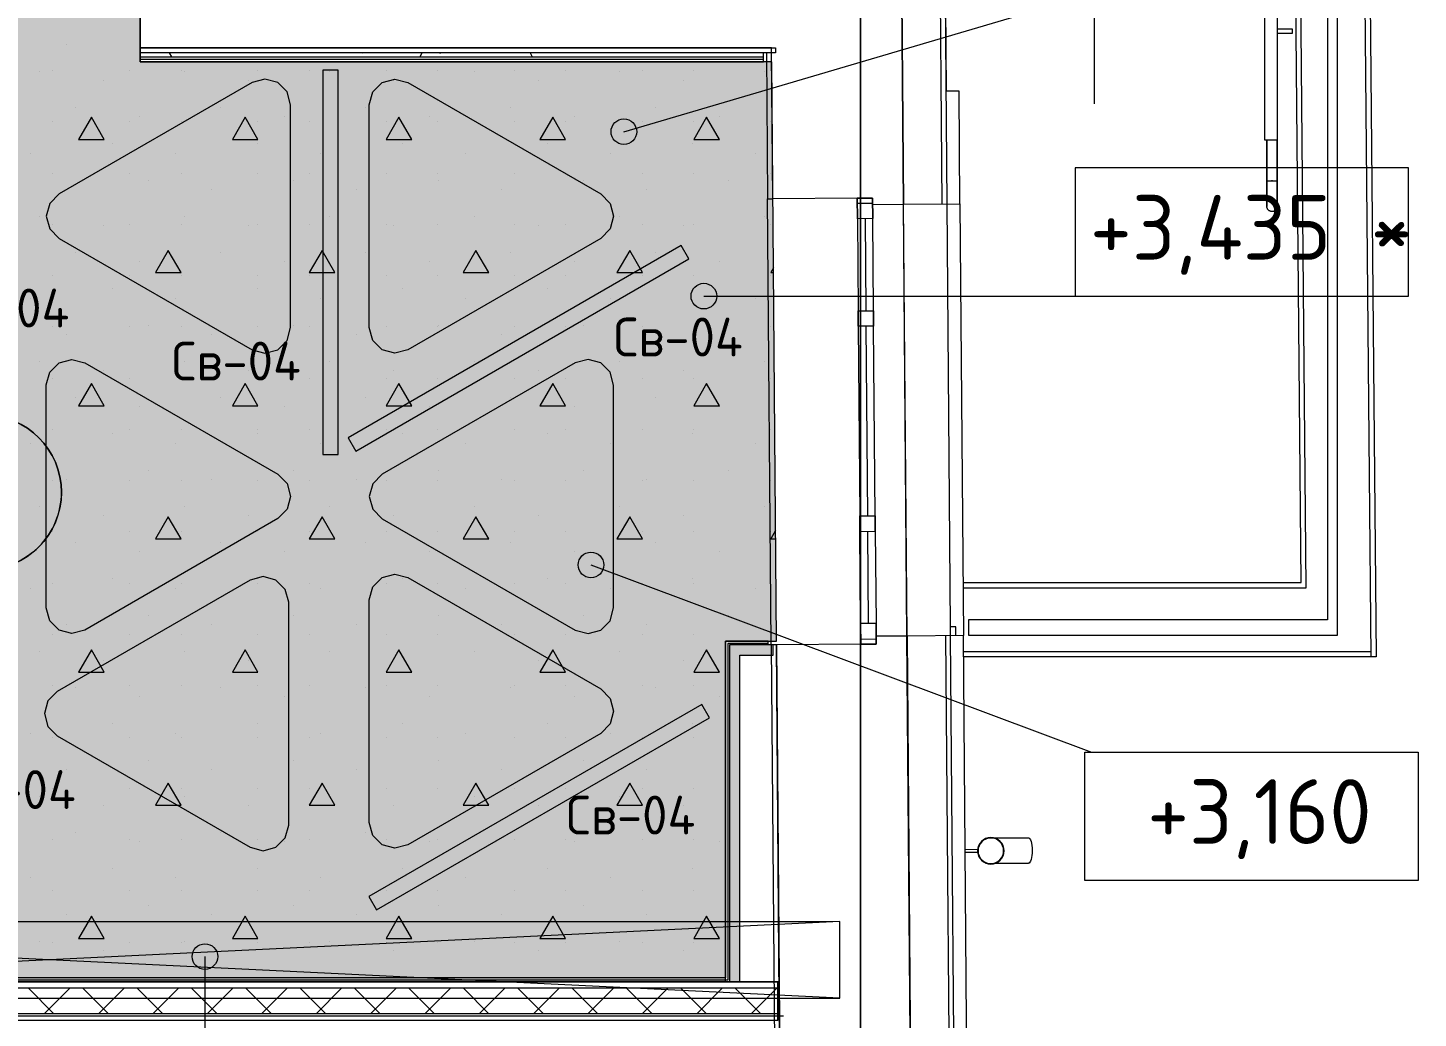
# Model space of a CAD drawing. Header units: millimetres. Extents: x -13069 to 207500, y -71366 to 56785.
# Drawn here: x 171079 to 176503, y 18276 to 22140 of the extents above; entities that cross this region are included whole.
import ezdxf

# ---------------------------------------------------------------- set-up
doc = ezdxf.new("R2010")
doc.units = ezdxf.units.MM
for name, color, linetype, true_color in [('PDF _зоны-номер помещения', 7, 'Continuous', 0xffffff), ('PDF _Ригели', 7, 'Continuous', 0x959595), ('PDF _светильники', 7, 'Continuous', 0xffffff)]:
    doc.layers.add(name, color=color, linetype=linetype, true_color=true_color)
for name, color, linetype in [('PDF _Подложка без мебели', 7, 'Continuous'), ('PDF _потолки - панели', 7, 'Continuous'), ('PDF _Текст', 7, 'Continuous')]:
    doc.layers.add(name, color=color, linetype=linetype)
doc.layers.add('PDF _Потолки', color=7, linetype='Continuous', lineweight=5, true_color=0x535353)
doc.styles.add('PDF GOST Common', font='GOST_Common.ttf')

msp = doc.modelspace()

# ---------------------------------------------------------------- hatches: boundary and pattern name
at = {"layer": 'PDF _Потолки', "true_color": 0xffffff, "transparency": 33554559}
msp.add_hatch(color=7, dxfattribs=at).paths.add_polyline_path([(164998.924, 22658.343), (164998.924, 26422.341), (165168.919, 26422.341), (165168.919, 27608.343), (167412.919, 27608.343), (167427.922, 25005.844), (167427.922, 23805.844), (167427.922, 22132.342), (167397.123, 22132.342), (167397.123, 21526.544), (167675.12, 21526.544), (167675.12, 21159.741), (168160.02, 21159.741), (168157.225, 22062.441), (170317.021, 22062.441), (170317.021, 22667.443), (170565.422, 22667.443), (168531.523, 22676.443), (168531.523, 23506.442), (167977.922, 23506.442), (167977.922, 33404.643), (173867.619, 33404.643), (173925.022, 26392.343), (173779.82, 26392.343), (173779.82, 25405.941), (173933.024, 25405.941), (173955.32, 22652.441), (171517.021, 22663.241), (171517.021, 22007.443), (173980.522, 22007.443), (173998.82, 19747.442), (173800.822, 19747.442), (173800.822, 18418.542), (174009.52, 18418.542), (168168.321, 18418.243), (168163.621, 19961.541), (168163.621, 19961.041), (167690.123, 19961.041), (167690.123, 19115.341), (167375.12, 19115.341), (167375.12, 18483.041), (165792.021, 18483.041), (165792.021, 18784.542), (165130.223, 18784.542), (165130.223, 22112.341), (165639.524, 22112.341), (165639.524, 22658.343)])
at = {"layer": 'PDF _потолки - панели', "true_color": 0x7fbbd8, "transparency": 33554559}
for points in [[(172103.721, 21840.341), (172103.721, 20970.742), (172090.324, 20920.742), (172053.721, 20884.143), (172003.721, 20870.742), (171953.721, 20884.143), (171200.621, 21318.942), (171164.024, 21355.541), (171150.621, 21405.541), (171164.024, 21455.541), (171200.621, 21492.141), (171953.721, 21926.943), (172003.721, 21940.341), (172053.721, 21926.943), (172090.324, 21890.341)], [(173364.024, 20746.542), (173364.024, 19876.943), (173350.621, 19826.943), (173314.024, 19790.341), (173264.024, 19776.943), (173214.024, 19790.341), (172460.82, 20225.143), (172424.223, 20261.743), (172410.82, 20311.743), (172424.223, 20361.743), (172460.82, 20398.342), (173214.024, 20833.142), (173264.024, 20846.542), (173314.024, 20833.142), (173350.621, 20796.542)]]:
    msp.add_hatch(color=143, dxfattribs=at).paths.add_polyline_path(points)
at = {"layer": 'PDF _потолки - панели', "true_color": 0x7b6544, "transparency": 33554559}
msp.add_hatch(color=37, dxfattribs=at).paths.add_polyline_path([(172410.82, 21840.341), (172424.223, 21890.341), (172460.82, 21926.943), (172510.82, 21940.341), (172560.82, 21926.943), (173313.92, 21492.141), (173350.523, 21455.541), (173363.92, 21405.541), (173350.523, 21355.541), (173313.92, 21318.942), (172560.82, 20884.143), (172510.82, 20870.742), (172460.82, 20884.143), (172424.223, 20920.742), (172410.82, 20970.742)])
at = {"layer": 'PDF _потолки - панели', "transparency": 33554559}
msp.add_hatch(color=256, dxfattribs=at).paths.add_polyline_path([(172410.82, 21840.341), (172424.223, 21890.341), (172460.82, 21926.943), (172510.82, 21940.341), (172560.82, 21926.943), (173313.92, 21492.141), (173350.523, 21455.541), (173363.92, 21405.541), (173350.523, 21355.541), (173313.92, 21318.942), (172560.82, 20884.143), (172510.82, 20870.742), (172460.82, 20884.143), (172424.223, 20920.742), (172410.82, 20970.742)])
at = {"layer": 'PDF _потолки - панели', "true_color": 0xc0ffff, "transparency": 33554559}
for points in [[(171150.621, 20746.841), (171164.024, 20796.841), (171200.621, 20833.441), (171250.621, 20846.841), (171300.621, 20833.441), (172053.721, 20398.641), (172090.324, 20362.042), (172103.721, 20312.042), (172090.324, 20262.042), (172053.721, 20225.442), (171300.621, 19790.643), (171250.621, 19777.243), (171200.621, 19790.643), (171164.024, 19827.243), (171150.621, 19877.243)], [(172410.82, 19909.042), (172424.223, 19959.042), (172460.82, 19995.642), (172510.82, 20009.042), (172560.82, 19995.642), (173314.024, 19560.842), (173350.621, 19524.243), (173364.024, 19474.243), (173350.621, 19424.243), (173314.024, 19387.643), (172560.82, 18952.841), (172510.82, 18939.443), (172460.82, 18952.841), (172424.223, 18989.443), (172410.82, 19039.443)]]:
    msp.add_hatch(color=254, dxfattribs=at).paths.add_polyline_path(points)
at = {"layer": 'PDF _потолки - панели', "true_color": 0xbfffbf, "transparency": 33554559}
msp.add_hatch(color=254, dxfattribs=at).paths.add_polyline_path([(172096.421, 19899.243), (172096.421, 19029.641), (172083.024, 18979.641), (172046.421, 18943.041), (171996.421, 18929.641), (171946.421, 18943.041), (171193.223, 19377.841), (171156.62, 19414.443), (171143.223, 19464.443), (171156.62, 19514.443), (171193.223, 19551.043), (171946.421, 19985.842), (171996.421, 19999.243), (172046.421, 19985.842), (172083.024, 19949.243)])
at = {"layer": 'PDF _Ригели', "transparency": 33554559}
for points in [[(173453.819, 21735.043), (173439.219, 21699.743), (173403.819, 21685.043), (173368.522, 21699.743), (173353.819, 21735.043), (173368.522, 21770.443), (173403.819, 21785.043), (173439.219, 21770.443)], [(173765.922, 21093.441), (173751.322, 21058.041), (173715.922, 21043.441), (173680.619, 21058.041), (173665.922, 21093.441), (173680.619, 21128.741), (173715.922, 21143.441), (173751.322, 21128.741)], [(173325.621, 20044.741), (173311.021, 20009.341), (173275.621, 19994.741), (173240.22, 20009.341), (173225.621, 20044.741), (173240.22, 20080.041), (173275.621, 20094.741), (173311.021, 20080.041)], [(171819.621, 18516.641), (171805.021, 18481.243), (171769.621, 18466.641), (171734.324, 18481.243), (171719.621, 18516.641), (171734.324, 18551.943), (171769.621, 18566.641), (171805.021, 18551.943)]]:
    msp.add_hatch(color=256, dxfattribs=at).paths.add_polyline_path(points)

# ---------------------------------------------------------------- linework, layer by layer
at = {"layer": 'PDF _зоны-номер помещения', "color": 7, "lineweight": 13}
msp.add_lwpolyline([(170908.72, 20629.443, 0.41422072), (170607.524, 20328.243, 0.41434397), (170908.72, 20027.041, 0.41421814), (171209.922, 20328.243, 0.41409488)], format="xyb", close=True, dxfattribs=at)
at = {"layer": 'PDF _зоны-номер помещения', "color": 7, "lineweight": 0}
msp.add_circle((170908.747, 20328.176), 301.175, dxfattribs=at)
at = {"layer": 'PDF _Подложка без мебели', "lineweight": 18}
for points in [[(174326.622, -7031.659, -0.41419022), (174726.622, -7431.659, -0.4141845), (174326.622, -7831.659, -0.4141845), (173926.622, -7431.659, -0.41419022), (174326.622, -7031.659), (174326.622, 46201.342), (174326.622, -6109.058)], [(174887.425, 18929.742, 0.41191375), (174835.423, 18981.341, 0.4139207), (174783.421, 18928.842, 0.41090275), (174835.423, 18877.343, 0.41464749), (174887.425, 18929.742)], [(174785.423, 18928.942, 0.41187454), (174835.423, 18879.342, 0.41475695), (174885.423, 18929.742, 0.41186801), (174835.423, 18979.342, 0.4140015), (174785.423, 18928.942)]]:
    msp.add_lwpolyline(points, format="xyb", dxfattribs=at)
for points in [[(174727.122, 19955.941), (176066.124, 19955.941), (176009.52, 26198.641), (176259.52, 26200.942), (176259.324, 26220.941), (175989.323, 26218.441), (176004.319, 24566.943)], [(176318.522, 19685.943), (176259.324, 26220.642), (176279.319, 26220.843), (176338.523, 19685.943), (174729.319, 19685.943)], [(175239.921, 21843.344), (175239.921, 22143.344), (175239.921, 22443.344), (175239.921, 22743.344), (175239.921, 23043.344), (175239.921, 23343.344), (175239.921, 23643.344), (175239.921, 23943.344), (175239.921, 24243.344), (175239.921, 24543.344), (175239.921, 24843.344), (175389.921, 24693.344)], [(174726.921, 19975.942), (176045.921, 19975.942), (176004.423, 24552.441)], [(173967.124, 23666.543), (173975.419, 22633.142), (173974.723, 22633.142), (173974.723, 22632.443), (171517.021, 22632.443), (171517.021, 22062.441), (173995.121, 22062.441), (173995.121, 22042.443), (173948.222, 22042.443), (171517.021, 22042.443)], [(174526.823, 17428.643), (174507.92, 19767.242), (174494.322, 21452.142), (174476.121, 23700.643), (174356.12, 23699.743)], [(174697.52, 17430.041), (174678.624, 19768.542), (174678.324, 19803.442), (174665.025, 21453.543), (174646.824, 23702.041), (174626.823, 23701.943), (174476.823, 23700.741), (174495.024, 21452.142), (174715.025, 21453.942), (174711.424, 21892.941), (174661.424, 21892.541)], [(174645.024, 21453.341), (174626.823, 23701.943)], [(175953.221, 22119.543), (176012.425, 22119.543), (176012.425, 22127.041), (176012.425, 22134.542), (175953.221, 22134.542)], [(174314.122, 21475.643), (174314.72, 21395.642), (174317.619, 21035.742), (174318.119, 20975.741), (174324.119, 20235.742), (174324.62, 20175.741), (174324.119, 20235.742), (174384.123, 20236.242), (174378.123, 20976.141), (174377.623, 21036.141), (174378.123, 20976.141), (174318.119, 20975.741), (174317.619, 21035.742), (174377.623, 21036.141), (174374.723, 21396.142), (174374.119, 21476.141), (174374.723, 21396.142), (174314.72, 21395.642), (174314.122, 21475.643), (174374.119, 21476.141), (174314.122, 21475.643), (173984.825, 21473.043), (173980.223, 22042.343), (173979.521, 22042.343), (173979.319, 22062.441), (171517.021, 22062.441), (171517.021, 22007.443), (173948.521, 22007.443), (173948.222, 22042.443)], [(171517.021, 22027.441), (173948.32, 22027.441)], [(171630.223, 22042.443), (171638.822, 22027.441)], [(172382.121, 22041.442), (172382.621, 22042.443)], [(172608.824, 22027.841), (172617.32, 22042.443)], [(172686.021, 22042.443), (172687.321, 22040.243)], [(173038.023, 22042.443), (173046.623, 22027.441)], [(173979.521, 22042.343), (173960.221, 22042.141), (173964.823, 21472.842), (173984.825, 21473.043)], [(171517.021, 22018.441), (173948.423, 22018.441)], [(174681.419, 21893.243), (174662.12, 21893.041)], [(175912.425, 21543.344), (175912.425, 21703.341), (175912.425, 21543.344), (175912.425, 21539.343), (175912.425, 21535.342), (175912.425, 21531.442), (175912.425, 21527.441), (175912.425, 21523.541), (175912.425, 21519.644), (175912.425, 21515.743), (175912.425, 21511.941), (175912.425, 21508.142), (175912.425, 21504.443), (175912.425, 21500.741), (175912.425, 21497.241), (175912.425, 21493.643), (175912.425, 21490.243), (175912.425, 21486.941), (175912.425, 21483.642), (175912.425, 21480.541), (175912.425, 21477.441), (175912.425, 21474.441), (175912.425, 21471.643), (175912.425, 21468.942), (175912.425, 21466.342), (175912.425, 21463.842), (175912.425, 21461.444), (175912.425, 21459.243), (175912.425, 21457.144), (175912.425, 21455.142), (175912.425, 21453.341), (175912.425, 21451.742), (175912.425, 21450.143), (175912.425, 21448.843), (175912.425, 21447.543), (175912.425, 21446.542), (175912.425, 21445.541), (175912.425, 21444.842), (175912.425, 21444.241), (175912.425, 21443.743), (175912.425, 21443.542), (175912.425, 21443.344), (175912.425, 21443.441), (175912.425, 21443.743), (175912.425, 21444.042), (175912.425, 21444.644), (175912.425, 21445.342), (175912.425, 21446.243), (175912.425, 21447.241), (175912.425, 21448.443), (175912.425, 21449.743), (175912.425, 21451.242), (175912.425, 21452.941), (175912.425, 21454.641), (175912.425, 21456.542), (175912.425, 21458.642), (175912.425, 21460.842), (175912.425, 21463.143), (175912.425, 21465.643), (175912.425, 21468.142), (175912.425, 21470.843), (175912.425, 21473.742), (175912.425, 21476.641), (175912.425, 21479.641), (175912.425, 21482.742), (175912.425, 21486.041), (175912.425, 21489.343), (175912.425, 21492.742), (175912.425, 21496.243), (175912.425, 21499.841), (175912.425, 21503.442), (175912.425, 21507.144), (175912.425, 21510.943), (175912.425, 21514.743), (175912.425, 21518.542), (175912.425, 21522.442), (175912.425, 21526.342), (175912.425, 21530.343), (175912.425, 21534.341), (175912.425, 21538.342), (175912.425, 21542.343), (175912.425, 21543.344), (175952.421, 21543.344), (175952.421, 21703.341), (175952.421, 21543.344), (175952.421, 21539.343), (175952.421, 21535.342), (175952.421, 21531.442), (175952.421, 21527.441), (175952.421, 21523.541), (175952.421, 21519.644), (175952.421, 21515.743), (175952.421, 21511.941), (175952.421, 21508.142), (175952.421, 21504.443), (175952.421, 21500.741), (175952.421, 21497.241), (175952.421, 21493.643), (175952.421, 21490.243), (175952.421, 21486.941), (175952.421, 21483.642), (175952.421, 21480.541), (175952.421, 21477.441), (175952.421, 21474.441), (175952.421, 21471.643), (175952.421, 21468.942), (175952.421, 21466.342), (175952.421, 21463.842), (175952.421, 21461.444), (175952.421, 21459.243), (175952.421, 21457.144), (175952.421, 21455.142), (175952.421, 21453.341), (175952.421, 21451.742), (175952.421, 21450.143), (175952.421, 21448.843), (175952.421, 21447.543), (175952.421, 21446.542), (175952.421, 21445.541), (175952.421, 21444.842), (175952.421, 21444.241), (175952.421, 21443.743), (175952.421, 21443.542), (175952.421, 21443.344), (175952.421, 21443.441), (175952.421, 21443.743), (175952.421, 21444.042), (175952.421, 21444.644), (175952.421, 21445.342), (175952.421, 21446.243), (175952.421, 21447.241), (175952.421, 21448.443), (175952.421, 21449.743), (175952.421, 21451.242), (175952.421, 21452.941), (175952.421, 21454.641), (175952.421, 21456.542), (175952.421, 21458.642), (175952.421, 21460.842), (175952.421, 21463.143), (175952.421, 21465.643), (175952.421, 21468.142), (175952.421, 21470.843), (175952.421, 21473.742), (175952.421, 21476.641), (175952.421, 21479.641), (175952.421, 21482.742), (175952.421, 21486.041), (175952.421, 21489.343), (175952.421, 21492.742), (175952.421, 21496.243), (175952.421, 21499.841), (175952.421, 21503.442), (175952.421, 21507.144), (175952.421, 21510.943), (175952.421, 21514.743), (175952.421, 21518.542), (175952.421, 21522.442), (175952.421, 21526.342), (175952.421, 21530.343), (175952.421, 21534.341), (175952.421, 21538.342), (175952.421, 21542.343), (175952.421, 21543.344)], [(173978.923, 19732.943), (173964.823, 21472.842)], [(174314.219, 21455.642), (174374.223, 21456.143)], [(174374.321, 21451.141), (174494.322, 21452.142)], [(174508.622, 19767.242), (174495.024, 21452.142)], [(174715.025, 21453.942), (174728.624, 19768.942)], [(175952.421, 21443.344), (175952.421, 21442.541), (175952.421, 21441.741), (175952.323, 21440.942), (175952.22, 21440.142), (175952.024, 21439.443), (175951.823, 21438.641), (175951.622, 21437.841), (175951.42, 21437.042), (175951.121, 21436.343), (175950.822, 21435.543), (175950.523, 21434.841), (175950.224, 21434.143), (175949.821, 21433.441), (175949.424, 21432.742), (175948.924, 21432.043), (175948.521, 21431.442), (175948.02, 21430.844), (175947.52, 21430.142), (175946.922, 21429.641), (175946.421, 21429.043), (175945.823, 21428.442), (175945.219, 21427.941), (175944.523, 21427.441), (175943.919, 21426.943), (175943.223, 21426.544), (175942.521, 21426.141), (175941.819, 21425.741), (175941.124, 21425.341), (175940.422, 21425.042), (175939.72, 21424.743), (175938.92, 21424.441), (175938.224, 21424.243), (175937.425, 21424.041), (175936.619, 21423.843), (175935.82, 21423.641), (175935.02, 21423.541), (175934.22, 21423.443), (175933.421, 21423.443), (175932.621, 21423.342), (175932.42, 21423.342), (175931.62, 21423.342), (175930.821, 21423.443), (175930.021, 21423.541), (175929.222, 21423.641), (175928.422, 21423.742), (175927.72, 21423.944), (175926.921, 21424.142), (175926.121, 21424.343), (175925.419, 21424.642), (175924.62, 21424.941), (175923.924, 21425.244), (175923.222, 21425.643), (175922.52, 21426.043), (175921.824, 21426.443), (175921.122, 21426.843), (175920.524, 21427.343), (175919.822, 21427.841), (175919.224, 21428.341), (175918.62, 21428.842), (175918.119, 21429.443), (175917.521, 21430.041), (175917.021, 21430.642), (175916.52, 21431.243), (175916.02, 21431.942), (175915.623, 21432.543), (175915.22, 21433.242), (175914.823, 21433.941), (175914.421, 21434.643), (175914.122, 21435.342), (175913.822, 21436.141), (175913.523, 21436.843), (175913.322, 21437.643), (175913.023, 21438.442), (175912.919, 21439.141), (175912.724, 21439.941), (175912.62, 21440.743), (175912.522, 21441.543), (175912.425, 21442.343), (175912.425, 21443.142), (175912.425, 21443.344)], [(174344.725, 21395.941), (174347.624, 21035.943)], [(174348.124, 20975.942), (174354.124, 20235.943)], [(174354.624, 20175.942), (174357.524, 19815.942)], [(173966.923, 19732.443), (173966.819, 19747.442), (173800.822, 19747.442), (173800.822, 18433.343), (168203.324, 18433.343), (168198.625, 19961.242), (168143.62, 19961.041), (168149.021, 18202.441), (168160.423, 14443.243), (168180.424, 14443.344), (168168.821, 18268.344)], [(173966.819, 19738.442), (173809.825, 19738.442), (173809.825, 18424.343), (168192.32, 18424.343), (168187.62, 19961.141)], [(174328.221, 19735.742), (174388.224, 19736.242), (174387.522, 19816.241), (174388.224, 19736.242), (174328.221, 19735.742), (173998.924, 19733.041), (174017.424, 17449.542)], [(174698.625, 19768.743), (174698.32, 19803.543), (174678.324, 19803.442)], [(174328.019, 19755.743), (174388.023, 19756.243)], [(174507.92, 19767.242), (174387.919, 19766.241)], [(174658.622, 19768.441), (174677.525, 17429.843)], [(173991.52, 18176.843), (174011.521, 18177.041), (173998.924, 19733.041), (173978.923, 19732.943), (173991.52, 18176.843), (173997.422, 17449.343)], [(176318.425, 19705.941), (174729.124, 19705.941)], [(174784.52, 18933.941), (174735.423, 18933.541)], [(174848.02, 18979.443), (174849.321, 18979.443), (174852.024, 18979.443), (174854.82, 18979.443), (174857.92, 18979.443), (174861.222, 18979.544), (174864.72, 18979.544), (174868.425, 18979.544), (174872.221, 18979.641), (174876.322, 18979.641), (174880.522, 18979.641), (174884.922, 18979.742), (174889.421, 18979.742), (174894.12, 18979.742), (174899.021, 18979.843), (174904.02, 18979.843), (174909.123, 18979.943), (174914.323, 18979.943), (174919.725, 18979.943), (174925.12, 18980.041), (174930.723, 18980.041), (174936.32, 18980.142), (174938.725, 18980.142), (174981.224, 18980.441)], [(174735.52, 18923.541), (174784.623, 18923.944)], [(174982.023, 18880.441), (174939.524, 18880.142), (174933.824, 18880.142), (174928.221, 18880.041), (174922.721, 18880.041), (174917.32, 18879.943), (174912.022, 18879.943), (174906.919, 18879.843), (174901.823, 18879.843), (174896.922, 18879.843), (174892.222, 18879.742), (174887.62, 18879.742), (174883.122, 18879.641), (174878.819, 18879.641), (174874.723, 18879.641), (174870.823, 18879.544), (174867.021, 18879.544), (174863.42, 18879.544), (174860.124, 18879.544), (174856.919, 18879.443), (174853.923, 18879.443), (174851.225, 18879.443), (174848.82, 18879.443)], [(174004.521, 18393.344), (168168.321, 18393.344)], [(171180.723, 18293.344), (171080.723, 18393.344)], [(171142.32, 18293.344), (171242.32, 18393.344)], [(171392.82, 18293.344), (171292.82, 18393.344)], [(171354.521, 18293.344), (171454.521, 18393.344)], [(171604.924, 18293.344), (171504.924, 18393.344)], [(171566.624, 18293.344), (171666.624, 18393.344)], [(171817.124, 18293.344), (171717.124, 18393.344)], [(171778.721, 18293.344), (171878.721, 18393.344)], [(172029.222, 18293.344), (171929.222, 18393.344)], [(171990.922, 18293.344), (172090.922, 18393.344)], [(172241.319, 18293.344), (172141.319, 18393.344)], [(172203.019, 18293.344), (172303.019, 18393.344)], [(172453.52, 18293.344), (172353.52, 18393.344)], [(172415.123, 18293.344), (172515.123, 18393.344)], [(172665.623, 18293.344), (172565.623, 18393.344)], [(172627.323, 18293.344), (172727.323, 18393.344)], [(172877.72, 18293.344), (172777.72, 18393.344)], [(172839.421, 18293.344), (172939.421, 18393.344)], [(173089.921, 18293.344), (172989.921, 18393.344)], [(173051.524, 18293.344), (173151.524, 18393.344)], [(173302.024, 18293.344), (173202.024, 18393.344)], [(173263.725, 18293.344), (173363.725, 18393.344)], [(173514.122, 18293.344), (173414.122, 18393.344)], [(173475.822, 18293.344), (173575.822, 18393.344)], [(173726.322, 18293.344), (173626.322, 18393.344)], [(173687.919, 18293.344), (173787.919, 18393.344)], [(173815.824, 18418.344), (173855.821, 18418.344)], [(173938.42, 18293.344), (173838.42, 18393.344)], [(173900.12, 18293.344), (174000.12, 18393.344)], [(174004.521, 18293.344), (168168.321, 18293.344)]]:
    msp.add_lwpolyline(points, dxfattribs=at)
for points in [[(176148.124, 19830.941), (174748.124, 19830.941), (174748.124, 19770.941), (176188.121, 19770.941), (176188.121, 26165.243), (176010.221, 26165.243), (176010.221, 26125.244), (176148.124, 26125.244)], [(175903.221, 21703.341), (175953.221, 21703.341), (175953.221, 25054.544), (175903.221, 25054.544)], [(174662.12, 21892.541), (174647.422, 23717.141), (174646.421, 23717.141), (174661.125, 21892.541)], [(175930.119, 21543.344), (175934.825, 21543.344), (175932.42, 21543.344)], [(174387.522, 19816.241), (174327.525, 19815.743), (174328.221, 19735.742), (174327.525, 19815.743), (174324.62, 20175.741), (174384.623, 20176.242), (174384.123, 20236.242), (174384.623, 20176.242)], [(174728.624, 19768.942), (174508.622, 19767.242), (174527.525, 17428.643), (174747.52, 17430.441)], [(168168.321, 18418.344), (168168.321, 18268.344), (174004.521, 18268.344), (174004.521, 18418.344), (173855.821, 18418.344), (173855.821, 19692.443), (173985.82, 19692.443), (173985.82, 19732.443), (173815.824, 19732.443), (173815.824, 18418.344)]]:
    msp.add_lwpolyline(points, close=True, dxfattribs=at)
at = {"layer": 'PDF _Подложка без мебели', "color": 251, "lineweight": 18, "true_color": 0x4c4c4c}
msp.add_lwpolyline([(167927.22, 14685.342), (167927.22, 18285.342), (174027.22, 18285.342)], dxfattribs=at)
at = {"layer": 'PDF _Подложка без мебели', "lineweight": 18}
for points in [[(174783.421, 18928.842), (174783.421, 18929.043), (174783.421, 18929.141), (174783.421, 18929.342)], [(174785.423, 18928.942), (174785.423, 18929.043), (174785.423, 18929.141), (174785.423, 18929.342)], [(174885.423, 18929.742), (174885.423, 18929.544), (174885.423, 18929.443), (174885.423, 18929.342)], [(174887.425, 18929.742), (174887.425, 18929.544), (174887.425, 18929.443), (174887.425, 18929.342)], [(174981.138, 18980.554), (174989.637, 18980.623), (174996.718, 18958.28), (174996.941, 18930.68)], [(174996.941, 18930.68), (174997.164, 18903.081), (174990.446, 18880.627), (174981.947, 18880.558)]]:
    msp.add_open_spline(points, degree=3, dxfattribs=at)
at = {"layer": 'PDF _Подложка без мебели', "lineweight": 0, "transparency": 33554559}
for points in [[(173815.824, 19692.443), (173815.824, 19731.643), (173979.222, 19692.443), (173978.923, 19732.443)], [(173855.821, 18418.344), (173815.824, 18418.344), (173855.821, 19692.443), (173815.824, 19692.443)]]:
    msp.add_solid(points, dxfattribs=at)
at = {"layer": 'PDF _Потолки', "color": 7, "lineweight": 13}
msp.add_lwpolyline([(165639.524, 22658.343), (165639.524, 22112.341), (165130.223, 22112.341), (165130.223, 18784.542), (165792.021, 18784.542), (165792.021, 18483.041), (167375.12, 18483.041), (167375.12, 19115.341), (167690.123, 19115.341), (167690.123, 19961.041), (168163.621, 19961.041), (168163.621, 19961.541), (168168.321, 18418.243), (174009.52, 18418.542), (173800.822, 18418.542), (173800.822, 19747.442), (173998.82, 19747.442), (173980.522, 22007.443), (171517.021, 22007.443), (171517.021, 22663.241)], dxfattribs=at)
at = {"layer": 'PDF _Потолки', "color": 161, "lineweight": 20, "true_color": 0x40a5ff}
for points in [[(171231.12, 22075.942), (171231.12, 22075.942)], [(171125.022, 21969.943), (171125.022, 21969.943)], [(171176.622, 21973.342), (171176.622, 21973.342)], [(171476.622, 21973.342), (171476.622, 21973.342)], [(171676.622, 21973.342), (171676.622, 21973.342)], [(171690.721, 21969.943), (171690.721, 21969.943)], [(171976.622, 21973.342), (171976.622, 21973.342)], [(172176.622, 21973.342), (172176.622, 21973.342)], [(172256.419, 21969.943), (172256.419, 21969.943)], [(172476.622, 21973.342), (172476.622, 21973.342)], [(172676.622, 21973.342), (172676.622, 21973.342)], [(172822.123, 21969.943), (172822.123, 21969.943)], [(172976.622, 21973.342), (172976.622, 21973.342)], [(173176.622, 21973.342), (173176.622, 21973.342)], [(173387.822, 21969.943), (173387.822, 21969.943)], [(173476.622, 21973.342), (173476.622, 21973.342)], [(173676.622, 21973.342), (173676.622, 21973.342)], [(173953.52, 21969.943), (173953.52, 21969.943)], [(173976.622, 21973.342), (173976.622, 21973.342)], [(171372.52, 21934.542), (171372.52, 21934.542)], [(171938.224, 21934.542), (171938.224, 21934.542)], [(172503.923, 21934.542), (172503.923, 21934.542)], [(173069.621, 21934.542), (173069.621, 21934.542)], [(173635.319, 21934.542), (173635.319, 21934.542)], [(171266.52, 21828.543), (171266.52, 21828.543)], [(171832.121, 21828.543), (171832.121, 21828.543)], [(172397.819, 21828.543), (172397.819, 21828.543)], [(172963.523, 21828.543), (172963.523, 21828.543)], [(173529.222, 21828.543), (173529.222, 21828.543)], [(171176.622, 21773.342), (171176.622, 21773.342)], [(171476.622, 21773.342), (171476.622, 21773.342)], [(171513.92, 21793.142), (171513.92, 21793.142)], [(171676.622, 21773.342), (171676.622, 21773.342)], [(171976.622, 21773.342), (171976.622, 21773.342)], [(172079.624, 21793.142), (172079.624, 21793.142)], [(172176.622, 21773.342), (172176.622, 21773.342)], [(172476.622, 21773.342), (172476.622, 21773.342)], [(172645.323, 21793.142), (172645.323, 21793.142)], [(172676.622, 21773.342), (172676.622, 21773.342)], [(172976.622, 21773.342), (172976.622, 21773.342)], [(173176.622, 21773.342), (173176.622, 21773.342)], [(173211.021, 21793.142), (173211.021, 21793.142)], [(173476.622, 21773.342), (173476.622, 21773.342)], [(173676.622, 21773.342), (173676.622, 21773.342)], [(173776.719, 21793.142), (173776.719, 21793.142)], [(173976.622, 21773.342), (173976.622, 21773.342)], [(171089.72, 21651.742), (171089.72, 21651.742)], [(171407.92, 21687.042), (171407.92, 21687.042)], [(171655.424, 21651.742), (171655.424, 21651.742)], [(171973.625, 21687.042), (171973.625, 21687.042)], [(172221.025, 21651.742), (172221.025, 21651.742)], [(172539.219, 21687.042), (172539.219, 21687.042)], [(172786.723, 21651.742), (172786.723, 21651.742)], [(173104.924, 21687.042), (173104.924, 21687.042)], [(173352.421, 21651.742), (173352.421, 21651.742)], [(173670.622, 21687.042), (173670.622, 21687.042)], [(173918.119, 21651.742), (173918.119, 21651.742)], [(171176.622, 21573.342), (171176.622, 21573.342)], [(171476.622, 21573.342), (171476.622, 21573.342)], [(171549.321, 21545.642), (171549.321, 21545.642)], [(171676.622, 21573.342), (171676.622, 21573.342)], [(171976.622, 21573.342), (171976.622, 21573.342)], [(172115.025, 21545.642), (172115.025, 21545.642)], [(172176.622, 21573.342), (172176.622, 21573.342)], [(172476.622, 21573.342), (172476.622, 21573.342)], [(172676.622, 21573.342), (172676.622, 21573.342)], [(172680.723, 21545.642), (172680.723, 21545.642)], [(172976.622, 21573.342), (172976.622, 21573.342)], [(173176.622, 21573.342), (173176.622, 21573.342)], [(173246.421, 21545.642), (173246.421, 21545.642)], [(173476.622, 21573.342), (173476.622, 21573.342)], [(173676.622, 21573.342), (173676.622, 21573.342)], [(173812.022, 21545.642), (173812.022, 21545.642)], [(173976.622, 21573.342), (173976.622, 21573.342)], [(171231.12, 21510.342), (171231.12, 21510.342)], [(171796.824, 21510.342), (171796.824, 21510.342)], [(172362.522, 21510.342), (172362.522, 21510.342)], [(172928.221, 21510.342), (172928.221, 21510.342)], [(173493.821, 21510.342), (173493.821, 21510.342)], [(171125.022, 21404.241), (171125.022, 21404.241)], [(171176.622, 21373.342), (171176.622, 21373.342)], [(171476.622, 21373.342), (171476.622, 21373.342)], [(171676.622, 21373.342), (171676.622, 21373.342)], [(171690.721, 21404.241), (171690.721, 21404.241)], [(171976.622, 21373.342), (171976.622, 21373.342)], [(172176.622, 21373.342), (172176.622, 21373.342)], [(172256.419, 21404.241), (172256.419, 21404.241)], [(172476.622, 21373.342), (172476.622, 21373.342)], [(172676.622, 21373.342), (172676.622, 21373.342)], [(172822.123, 21404.241), (172822.123, 21404.241)], [(172976.622, 21373.342), (172976.622, 21373.342)], [(173176.622, 21373.342), (173176.622, 21373.342)], [(173387.822, 21404.241), (173387.822, 21404.241)], [(173476.622, 21373.342), (173476.622, 21373.342)], [(173676.622, 21373.342), (173676.622, 21373.342)], [(173953.52, 21404.241), (173953.52, 21404.241)], [(173976.622, 21373.342), (173976.622, 21373.342)], [(171372.52, 21368.841), (171372.52, 21368.841)], [(171938.224, 21368.841), (171938.224, 21368.841)], [(172503.923, 21368.841), (172503.923, 21368.841)], [(173069.621, 21368.841), (173069.621, 21368.841)], [(173635.319, 21368.841), (173635.319, 21368.841)], [(171266.52, 21262.841), (171266.52, 21262.841)], [(171832.121, 21262.841), (171832.121, 21262.841)], [(172397.819, 21262.841), (172397.819, 21262.841)], [(172963.523, 21262.841), (172963.523, 21262.841)], [(173529.222, 21262.841), (173529.222, 21262.841)], [(171513.92, 21227.441), (171513.92, 21227.441)], [(172079.624, 21227.441), (172079.624, 21227.441)], [(172645.323, 21227.441), (172645.323, 21227.441)], [(173211.021, 21227.441), (173211.021, 21227.441)], [(173776.719, 21227.441), (173776.719, 21227.441)], [(171176.622, 21173.342), (171176.622, 21173.342)], [(171476.622, 21173.342), (171476.622, 21173.342)], [(171676.622, 21173.342), (171676.622, 21173.342)], [(171976.622, 21173.342), (171976.622, 21173.342)], [(172176.622, 21173.342), (172176.622, 21173.342)], [(172476.622, 21173.342), (172476.622, 21173.342)], [(172676.622, 21173.342), (172676.622, 21173.342)], [(172976.622, 21173.342), (172976.622, 21173.342)], [(173176.622, 21173.342), (173176.622, 21173.342)], [(173476.622, 21173.342), (173476.622, 21173.342)], [(173676.622, 21173.342), (173676.622, 21173.342)], [(173987.022, 21203.341), (173976.622, 21185.342), (173987.12, 21185.342)], [(173976.622, 21173.342), (173976.622, 21173.342)], [(171407.92, 21121.441), (171407.92, 21121.441)], [(171973.625, 21121.441), (171973.625, 21121.441)], [(172539.219, 21121.441), (172539.219, 21121.441)], [(173104.924, 21121.441), (173104.924, 21121.441)], [(173670.622, 21121.441), (173670.622, 21121.441)], [(171089.72, 21086.041), (171089.72, 21086.041)], [(171655.424, 21086.041), (171655.424, 21086.041)], [(172221.025, 21086.041), (172221.025, 21086.041)], [(172786.723, 21086.041), (172786.723, 21086.041)], [(173352.421, 21086.041), (173352.421, 21086.041)], [(173918.119, 21086.041), (173918.119, 21086.041)], [(171176.622, 20973.342), (171176.622, 20973.342)], [(171231.12, 20944.644), (171231.12, 20944.644)], [(171476.622, 20973.342), (171476.622, 20973.342)], [(171549.321, 20979.943), (171549.321, 20979.943)], [(171676.622, 20973.342), (171676.622, 20973.342)], [(171796.824, 20944.644), (171796.824, 20944.644)], [(171976.622, 20973.342), (171976.622, 20973.342)], [(172115.025, 20979.943), (172115.025, 20979.943)], [(172176.622, 20973.342), (172176.622, 20973.342)], [(172362.522, 20944.644), (172362.522, 20944.644)], [(172476.622, 20973.342), (172476.622, 20973.342)], [(172676.622, 20973.342), (172676.622, 20973.342)], [(172680.723, 20979.943), (172680.723, 20979.943)], [(172928.221, 20944.644), (172928.221, 20944.644)], [(172976.622, 20973.342), (172976.622, 20973.342)], [(173176.622, 20973.342), (173176.622, 20973.342)], [(173246.421, 20979.943), (173246.421, 20979.943)], [(173476.622, 20973.342), (173476.622, 20973.342)], [(173493.821, 20944.644), (173493.821, 20944.644)], [(173676.622, 20973.342), (173676.622, 20973.342)], [(173812.022, 20979.943), (173812.022, 20979.943)], [(173976.622, 20973.342), (173976.622, 20973.342)], [(171125.022, 20838.543), (171125.022, 20838.543)], [(171690.721, 20838.543), (171690.721, 20838.543)], [(172256.419, 20838.543), (172256.419, 20838.543)], [(172822.123, 20838.543), (172822.123, 20838.543)], [(173387.822, 20838.543), (173387.822, 20838.543)], [(173953.52, 20838.543), (173953.52, 20838.543)], [(171372.52, 20803.243), (171372.52, 20803.243)], [(171938.224, 20803.243), (171938.224, 20803.243)], [(172503.923, 20803.243), (172503.923, 20803.243)], [(173069.621, 20803.243), (173069.621, 20803.243)], [(173635.319, 20803.243), (173635.319, 20803.243)], [(171176.622, 20773.342), (171176.622, 20773.342)], [(171476.622, 20773.342), (171476.622, 20773.342)], [(171676.622, 20773.342), (171676.622, 20773.342)], [(171976.622, 20773.342), (171976.622, 20773.342)], [(172176.622, 20773.342), (172176.622, 20773.342)], [(172476.622, 20773.342), (172476.622, 20773.342)], [(172676.622, 20773.342), (172676.622, 20773.342)], [(172976.622, 20773.342), (172976.622, 20773.342)], [(173176.622, 20773.342), (173176.622, 20773.342)], [(173476.622, 20773.342), (173476.622, 20773.342)], [(173676.622, 20773.342), (173676.622, 20773.342)], [(173976.622, 20773.342), (173976.622, 20773.342)], [(171266.52, 20697.143), (171266.52, 20697.143)], [(171832.121, 20697.143), (171832.121, 20697.143)], [(172397.819, 20697.143), (172397.819, 20697.143)], [(172963.523, 20697.143), (172963.523, 20697.143)], [(173529.222, 20697.143), (173529.222, 20697.143)], [(171513.92, 20661.743), (171513.92, 20661.743)], [(172079.624, 20661.743), (172079.624, 20661.743)], [(172645.323, 20661.743), (172645.323, 20661.743)], [(173211.021, 20661.743), (173211.021, 20661.743)], [(173776.719, 20661.743), (173776.719, 20661.743)], [(171176.622, 20573.342), (171176.622, 20573.342)], [(171476.622, 20573.342), (171476.622, 20573.342)], [(171676.622, 20573.342), (171676.622, 20573.342)], [(171976.622, 20573.342), (171976.622, 20573.342)], [(172176.622, 20573.342), (172176.622, 20573.342)], [(172476.622, 20573.342), (172476.622, 20573.342)], [(172676.622, 20573.342), (172676.622, 20573.342)], [(172976.622, 20573.342), (172976.622, 20573.342)], [(173176.622, 20573.342), (173176.622, 20573.342)], [(173476.622, 20573.342), (173476.622, 20573.342)], [(173676.622, 20573.342), (173676.622, 20573.342)], [(173976.622, 20573.342), (173976.622, 20573.342)], [(171089.72, 20520.342), (171089.72, 20520.342)], [(171407.92, 20555.743), (171407.92, 20555.743)], [(171655.424, 20520.342), (171655.424, 20520.342)], [(171973.625, 20555.743), (171973.625, 20555.743)], [(172221.025, 20520.342), (172221.025, 20520.342)], [(172539.219, 20555.743), (172539.219, 20555.743)], [(172786.723, 20520.342), (172786.723, 20520.342)], [(173104.924, 20555.743), (173104.924, 20555.743)], [(173352.421, 20520.342), (173352.421, 20520.342)], [(173670.622, 20555.743), (173670.622, 20555.743)], [(173918.119, 20520.342), (173918.119, 20520.342)], [(171549.321, 20414.242), (171549.321, 20414.242)], [(172115.025, 20414.242), (172115.025, 20414.242)], [(172680.723, 20414.242), (172680.723, 20414.242)], [(173246.421, 20414.242), (173246.421, 20414.242)], [(173812.022, 20414.242), (173812.022, 20414.242)], [(171176.622, 20373.342), (171176.622, 20373.342)], [(171231.12, 20378.942), (171231.12, 20378.942)], [(171476.622, 20373.342), (171476.622, 20373.342)], [(171676.622, 20373.342), (171676.622, 20373.342)], [(171796.824, 20378.942), (171796.824, 20378.942)], [(171976.622, 20373.342), (171976.622, 20373.342)], [(172176.622, 20373.342), (172176.622, 20373.342)], [(172362.522, 20378.942), (172362.522, 20378.942)], [(172476.622, 20373.342), (172476.622, 20373.342)], [(172676.622, 20373.342), (172676.622, 20373.342)], [(172928.221, 20378.942), (172928.221, 20378.942)], [(172976.622, 20373.342), (172976.622, 20373.342)], [(173176.622, 20373.342), (173176.622, 20373.342)], [(173476.622, 20373.342), (173476.622, 20373.342)], [(173493.821, 20378.942), (173493.821, 20378.942)], [(173676.622, 20373.342), (173676.622, 20373.342)], [(173976.622, 20373.342), (173976.622, 20373.342)], [(171125.022, 20272.842), (171125.022, 20272.842)], [(171372.52, 20237.542), (171372.52, 20237.542)], [(171690.721, 20272.842), (171690.721, 20272.842)], [(171938.224, 20237.542), (171938.224, 20237.542)], [(172256.419, 20272.842), (172256.419, 20272.842)], [(172503.923, 20237.542), (172503.923, 20237.542)], [(172822.123, 20272.842), (172822.123, 20272.842)], [(173069.621, 20237.542), (173069.621, 20237.542)], [(173387.822, 20272.842), (173387.822, 20272.842)], [(173635.319, 20237.542), (173635.319, 20237.542)], [(173953.52, 20272.842), (173953.52, 20272.842)], [(173995.323, 20178.442), (173976.622, 20146.041), (173995.622, 20146.041)], [(171176.622, 20173.342), (171176.622, 20173.342)], [(171266.52, 20131.442), (171266.52, 20131.442)], [(171476.622, 20173.342), (171476.622, 20173.342)], [(171676.622, 20173.342), (171676.622, 20173.342)], [(171832.121, 20131.442), (171832.121, 20131.442)], [(171976.622, 20173.342), (171976.622, 20173.342)], [(172176.622, 20173.342), (172176.622, 20173.342)], [(172397.819, 20131.442), (172397.819, 20131.442)], [(172476.622, 20173.342), (172476.622, 20173.342)], [(172676.622, 20173.342), (172676.622, 20173.342)], [(172963.523, 20131.442), (172963.523, 20131.442)], [(172976.622, 20173.342), (172976.622, 20173.342)], [(173176.622, 20173.342), (173176.622, 20173.342)], [(173476.622, 20173.342), (173476.622, 20173.342)], [(173529.222, 20131.442), (173529.222, 20131.442)], [(173676.622, 20173.342), (173676.622, 20173.342)], [(173976.622, 20173.342), (173976.622, 20173.342)], [(171513.92, 20096.041), (171513.92, 20096.041)], [(172079.624, 20096.041), (172079.624, 20096.041)], [(172645.323, 20096.041), (172645.323, 20096.041)], [(173211.021, 20096.041), (173211.021, 20096.041)], [(173776.719, 20096.041), (173776.719, 20096.041)], [(171176.622, 19973.342), (171176.622, 19973.342)], [(171407.92, 19990.042), (171407.92, 19990.042)], [(171476.622, 19973.342), (171476.622, 19973.342)], [(171676.622, 19973.342), (171676.622, 19973.342)], [(171973.625, 19990.042), (171973.625, 19990.042)], [(171976.622, 19973.342), (171976.622, 19973.342)], [(172176.622, 19973.342), (172176.622, 19973.342)], [(172476.622, 19973.342), (172476.622, 19973.342)], [(172539.219, 19990.042), (172539.219, 19990.042)], [(172676.622, 19973.342), (172676.622, 19973.342)], [(172976.622, 19973.342), (172976.622, 19973.342)], [(173104.924, 19990.042), (173104.924, 19990.042)], [(173176.622, 19973.342), (173176.622, 19973.342)], [(173476.622, 19973.342), (173476.622, 19973.342)], [(173670.622, 19990.042), (173670.622, 19990.042)], [(173676.622, 19973.342), (173676.622, 19973.342)], [(173976.622, 19973.342), (173976.622, 19973.342)], [(171089.72, 19954.641), (171089.72, 19954.641)], [(171655.424, 19954.641), (171655.424, 19954.641)], [(172221.025, 19954.641), (172221.025, 19954.641)], [(172786.723, 19954.641), (172786.723, 19954.641)], [(173352.421, 19954.641), (173352.421, 19954.641)], [(173918.119, 19954.641), (173918.119, 19954.641)], [(171231.12, 19813.241), (171231.12, 19813.241)], [(171549.321, 19848.641), (171549.321, 19848.641)], [(171796.824, 19813.241), (171796.824, 19813.241)], [(172115.025, 19848.641), (172115.025, 19848.641)], [(172362.522, 19813.241), (172362.522, 19813.241)], [(172680.723, 19848.641), (172680.723, 19848.641)], [(172928.221, 19813.241), (172928.221, 19813.241)], [(173246.421, 19848.641), (173246.421, 19848.641)], [(173493.821, 19813.241), (173493.821, 19813.241)], [(173812.022, 19848.641), (173812.022, 19848.641)], [(171176.622, 19773.342), (171176.622, 19773.342)], [(171476.622, 19773.342), (171476.622, 19773.342)], [(171676.622, 19773.342), (171676.622, 19773.342)], [(171976.622, 19773.342), (171976.622, 19773.342)], [(172176.622, 19773.342), (172176.622, 19773.342)], [(172476.622, 19773.342), (172476.622, 19773.342)], [(172676.622, 19773.342), (172676.622, 19773.342)], [(172976.622, 19773.342), (172976.622, 19773.342)], [(173176.622, 19773.342), (173176.622, 19773.342)], [(173476.622, 19773.342), (173476.622, 19773.342)], [(173676.622, 19773.342), (173676.622, 19773.342)], [(173976.622, 19773.342), (173976.622, 19773.342)], [(171125.022, 19707.144), (171125.022, 19707.144)], [(171690.721, 19707.144), (171690.721, 19707.144)], [(172256.419, 19707.144), (172256.419, 19707.144)], [(172822.123, 19707.144), (172822.123, 19707.144)], [(173387.822, 19707.144), (173387.822, 19707.144)], [(171372.52, 19671.841), (171372.52, 19671.841)], [(171938.224, 19671.841), (171938.224, 19671.841)], [(172503.923, 19671.841), (172503.923, 19671.841)], [(173069.621, 19671.841), (173069.621, 19671.841)], [(173635.319, 19671.841), (173635.319, 19671.841)], [(171176.622, 19573.342), (171176.622, 19573.342)], [(171266.52, 19565.743), (171266.52, 19565.743)], [(171476.622, 19573.342), (171476.622, 19573.342)], [(171513.92, 19530.441), (171513.92, 19530.441)], [(171676.622, 19573.342), (171676.622, 19573.342)], [(171832.121, 19565.743), (171832.121, 19565.743)], [(171976.622, 19573.342), (171976.622, 19573.342)], [(172079.624, 19530.441), (172079.624, 19530.441)], [(172176.622, 19573.342), (172176.622, 19573.342)], [(172397.819, 19565.743), (172397.819, 19565.743)], [(172476.622, 19573.342), (172476.622, 19573.342)], [(172645.323, 19530.441), (172645.323, 19530.441)], [(172676.622, 19573.342), (172676.622, 19573.342)], [(172963.523, 19565.743), (172963.523, 19565.743)], [(172976.622, 19573.342), (172976.622, 19573.342)], [(173176.622, 19573.342), (173176.622, 19573.342)], [(173211.021, 19530.441), (173211.021, 19530.441)], [(173476.622, 19573.342), (173476.622, 19573.342)], [(173529.222, 19565.743), (173529.222, 19565.743)], [(173676.622, 19573.342), (173676.622, 19573.342)], [(173776.719, 19530.441), (173776.719, 19530.441)], [(171407.92, 19424.343), (171407.92, 19424.343)], [(171973.625, 19424.343), (171973.625, 19424.343)], [(172539.219, 19424.343), (172539.219, 19424.343)], [(173104.924, 19424.343), (173104.924, 19424.343)], [(173670.622, 19424.343), (173670.622, 19424.343)], [(171089.72, 19388.943), (171089.72, 19388.943)], [(171176.622, 19373.342), (171176.622, 19373.342)], [(171476.622, 19373.342), (171476.622, 19373.342)], [(171655.424, 19388.943), (171655.424, 19388.943)], [(171676.622, 19373.342), (171676.622, 19373.342)], [(171976.622, 19373.342), (171976.622, 19373.342)], [(172176.622, 19373.342), (172176.622, 19373.342)], [(172221.025, 19388.943), (172221.025, 19388.943)], [(172476.622, 19373.342), (172476.622, 19373.342)], [(172676.622, 19373.342), (172676.622, 19373.342)], [(172786.723, 19388.943), (172786.723, 19388.943)], [(172976.622, 19373.342), (172976.622, 19373.342)], [(173176.622, 19373.342), (173176.622, 19373.342)], [(173352.421, 19388.943), (173352.421, 19388.943)], [(173476.622, 19373.342), (173476.622, 19373.342)], [(173676.622, 19373.342), (173676.622, 19373.342)], [(171549.321, 19282.943), (171549.321, 19282.943)], [(172115.025, 19282.943), (172115.025, 19282.943)], [(172680.723, 19282.943), (172680.723, 19282.943)], [(173246.421, 19282.943), (173246.421, 19282.943)], [(171231.12, 19247.543), (171231.12, 19247.543)], [(171796.824, 19247.543), (171796.824, 19247.543)], [(172362.522, 19247.543), (172362.522, 19247.543)], [(172928.221, 19247.543), (172928.221, 19247.543)], [(173493.821, 19247.543), (173493.821, 19247.543)], [(171176.622, 19173.342), (171176.622, 19173.342)], [(171476.622, 19173.342), (171476.622, 19173.342)], [(171676.622, 19173.342), (171676.622, 19173.342)], [(171976.622, 19173.342), (171976.622, 19173.342)], [(172176.622, 19173.342), (172176.622, 19173.342)], [(172476.622, 19173.342), (172476.622, 19173.342)], [(172676.622, 19173.342), (172676.622, 19173.342)], [(172976.622, 19173.342), (172976.622, 19173.342)], [(173176.622, 19173.342), (173176.622, 19173.342)], [(173476.622, 19173.342), (173476.622, 19173.342)], [(173676.622, 19173.342), (173676.622, 19173.342)], [(171125.022, 19141.543), (171125.022, 19141.543)], [(171372.52, 19106.143), (171372.52, 19106.143)], [(171690.721, 19141.543), (171690.721, 19141.543)], [(171938.224, 19106.143), (171938.224, 19106.143)], [(172256.419, 19141.543), (172256.419, 19141.543)], [(172503.923, 19106.143), (172503.923, 19106.143)], [(172822.123, 19141.543), (172822.123, 19141.543)], [(173069.621, 19106.143), (173069.621, 19106.143)], [(173387.822, 19141.543), (173387.822, 19141.543)], [(173635.319, 19106.143), (173635.319, 19106.143)], [(171266.52, 19000.042), (171266.52, 19000.042)], [(171832.121, 19000.042), (171832.121, 19000.042)], [(172397.819, 19000.042), (172397.819, 19000.042)], [(172963.523, 19000.042), (172963.523, 19000.042)], [(173529.222, 19000.042), (173529.222, 19000.042)], [(171176.622, 18973.342), (171176.622, 18973.342)], [(171476.622, 18973.342), (171476.622, 18973.342)], [(171513.92, 18964.743), (171513.92, 18964.743)], [(171676.622, 18973.342), (171676.622, 18973.342)], [(171976.622, 18973.342), (171976.622, 18973.342)], [(172079.624, 18964.743), (172079.624, 18964.743)], [(172176.622, 18973.342), (172176.622, 18973.342)], [(172476.622, 18973.342), (172476.622, 18973.342)], [(172645.323, 18964.743), (172645.323, 18964.743)], [(172676.622, 18973.342), (172676.622, 18973.342)], [(172976.622, 18973.342), (172976.622, 18973.342)], [(173176.622, 18973.342), (173176.622, 18973.342)], [(173211.021, 18964.743), (173211.021, 18964.743)], [(173476.622, 18973.342), (173476.622, 18973.342)], [(173676.622, 18973.342), (173676.622, 18973.342)], [(173776.719, 18964.743), (173776.719, 18964.743)], [(171089.72, 18823.342), (171089.72, 18823.342)], [(171407.92, 18858.642), (171407.92, 18858.642)], [(171655.424, 18823.342), (171655.424, 18823.342)], [(171973.625, 18858.642), (171973.625, 18858.642)], [(172221.025, 18823.342), (172221.025, 18823.342)], [(172539.219, 18858.642), (172539.219, 18858.642)], [(172786.723, 18823.342), (172786.723, 18823.342)], [(173104.924, 18858.642), (173104.924, 18858.642)], [(173352.421, 18823.342), (173352.421, 18823.342)], [(173670.622, 18858.642), (173670.622, 18858.642)], [(171176.622, 18773.342), (171176.622, 18773.342)], [(171476.622, 18773.342), (171476.622, 18773.342)], [(171676.622, 18773.342), (171676.622, 18773.342)], [(171976.622, 18773.342), (171976.622, 18773.342)], [(172176.622, 18773.342), (172176.622, 18773.342)], [(172476.622, 18773.342), (172476.622, 18773.342)], [(172676.622, 18773.342), (172676.622, 18773.342)], [(172976.622, 18773.342), (172976.622, 18773.342)], [(173176.622, 18773.342), (173176.622, 18773.342)], [(173476.622, 18773.342), (173476.622, 18773.342)], [(173676.622, 18773.342), (173676.622, 18773.342)], [(171549.321, 18717.242), (171549.321, 18717.242)], [(172115.025, 18717.242), (172115.025, 18717.242)], [(172680.723, 18717.242), (172680.723, 18717.242)], [(173246.421, 18717.242), (173246.421, 18717.242)], [(171231.12, 18681.842), (171231.12, 18681.842)], [(171796.824, 18681.842), (171796.824, 18681.842)], [(172362.522, 18681.842), (172362.522, 18681.842)], [(172928.221, 18681.842), (172928.221, 18681.842)], [(173493.821, 18681.842), (173493.821, 18681.842)], [(171125.022, 18575.842), (171125.022, 18575.842)], [(171176.622, 18573.342), (171176.622, 18573.342)], [(171476.622, 18573.342), (171476.622, 18573.342)], [(171676.622, 18573.342), (171676.622, 18573.342)], [(171690.721, 18575.842), (171690.721, 18575.842)], [(171976.622, 18573.342), (171976.622, 18573.342)], [(172176.622, 18573.342), (172176.622, 18573.342)], [(172256.419, 18575.842), (172256.419, 18575.842)], [(172476.622, 18573.342), (172476.622, 18573.342)], [(172676.622, 18573.342), (172676.622, 18573.342)], [(172822.123, 18575.842), (172822.123, 18575.842)], [(172976.622, 18573.342), (172976.622, 18573.342)], [(173176.622, 18573.342), (173176.622, 18573.342)], [(173387.822, 18575.842), (173387.822, 18575.842)], [(173476.622, 18573.342), (173476.622, 18573.342)], [(173676.622, 18573.342), (173676.622, 18573.342)], [(171372.52, 18540.441), (171372.52, 18540.441)], [(171938.224, 18540.441), (171938.224, 18540.441)], [(172503.923, 18540.441), (172503.923, 18540.441)], [(173069.621, 18540.441), (173069.621, 18540.441)], [(173635.319, 18540.441), (173635.319, 18540.441)], [(171266.52, 18434.341), (171266.52, 18434.341)], [(171832.121, 18434.341), (171832.121, 18434.341)], [(172397.819, 18434.341), (172397.819, 18434.341)], [(172963.523, 18434.341), (172963.523, 18434.341)], [(173529.222, 18434.341), (173529.222, 18434.341)]]:
    msp.add_lwpolyline(points, dxfattribs=at)
for points in [[(171326.622, 21791.543), (171276.622, 21704.943), (171376.622, 21704.943)], [(171926.622, 21791.543), (171876.622, 21704.943), (171976.622, 21704.943)], [(172526.622, 21791.543), (172476.622, 21704.943), (172576.622, 21704.943)], [(173126.622, 21791.543), (173076.622, 21704.943), (173176.622, 21704.943)], [(173726.622, 21791.543), (173676.622, 21704.943), (173776.622, 21704.943)], [(171626.622, 21271.942), (171576.622, 21185.342), (171676.622, 21185.342)], [(172226.622, 21271.942), (172176.622, 21185.342), (172276.622, 21185.342)], [(172826.622, 21271.942), (172776.622, 21185.342), (172876.622, 21185.342)], [(173426.622, 21271.942), (173376.622, 21185.342), (173476.622, 21185.342)], [(171326.622, 20752.243), (171276.622, 20665.643), (171376.622, 20665.643)], [(171926.622, 20752.243), (171876.622, 20665.643), (171976.622, 20665.643)], [(172526.622, 20752.243), (172476.622, 20665.643), (172576.622, 20665.643)], [(173126.622, 20752.243), (173076.622, 20665.643), (173176.622, 20665.643)], [(173726.622, 20752.243), (173676.622, 20665.643), (173776.622, 20665.643)], [(171626.622, 20232.641), (171576.622, 20146.041), (171676.622, 20146.041)], [(172226.622, 20232.641), (172176.622, 20146.041), (172276.622, 20146.041)], [(172826.622, 20232.641), (172776.622, 20146.041), (172876.622, 20146.041)], [(173426.622, 20232.641), (173376.622, 20146.041), (173476.622, 20146.041)], [(171326.622, 19713.043), (171276.622, 19626.443), (171376.622, 19626.443)], [(171926.622, 19713.043), (171876.622, 19626.443), (171976.622, 19626.443)], [(172526.622, 19713.043), (172476.622, 19626.443), (172576.622, 19626.443)], [(173126.622, 19713.043), (173076.622, 19626.443), (173176.622, 19626.443)], [(173726.622, 19713.043), (173676.622, 19626.443), (173776.622, 19626.443)], [(171626.622, 19193.441), (171576.622, 19106.842), (171676.622, 19106.842)], [(172226.622, 19193.441), (172176.622, 19106.842), (172276.622, 19106.842)], [(172826.622, 19193.441), (172776.622, 19106.842), (172876.622, 19106.842)], [(173426.622, 19193.441), (173376.622, 19106.842), (173476.622, 19106.842)], [(171326.622, 18673.843), (171276.622, 18587.243), (171376.622, 18587.243)], [(171926.622, 18673.843), (171876.622, 18587.243), (171976.622, 18587.243)], [(172526.622, 18673.843), (172476.622, 18587.243), (172576.622, 18587.243)], [(173126.622, 18673.843), (173076.622, 18587.243), (173176.622, 18587.243)], [(173726.622, 18673.843), (173676.622, 18587.243), (173776.622, 18587.243)]]:
    msp.add_lwpolyline(points, close=True, dxfattribs=at)
at = {"layer": 'PDF _потолки - панели', "lineweight": 20}
for points in [[(172103.721, 21840.341), (172090.324, 21890.341), (172053.721, 21926.943), (172003.721, 21940.341), (171953.721, 21926.943), (171200.621, 21492.141), (171164.024, 21455.541), (171150.621, 21405.541), (171164.024, 21355.541), (171200.621, 21318.942), (171953.721, 20884.143), (172003.721, 20870.742), (172053.721, 20884.143), (172090.324, 20920.742), (172103.721, 20970.742)], [(172410.82, 21840.341), (172424.223, 21890.341), (172460.82, 21926.943), (172510.82, 21940.341), (172560.82, 21926.943), (173313.92, 21492.141), (173350.523, 21455.541), (173363.92, 21405.541), (173350.523, 21355.541), (173313.92, 21318.942), (172560.82, 20884.143), (172510.82, 20870.742), (172460.82, 20884.143), (172424.223, 20920.742), (172410.82, 20970.742)], [(171150.621, 20746.841), (171164.024, 20796.841), (171200.621, 20833.441), (171250.621, 20846.841), (171300.621, 20833.441), (172053.721, 20398.641), (172090.324, 20362.042), (172103.721, 20312.042), (172090.324, 20262.042), (172053.721, 20225.442), (171300.621, 19790.643), (171250.621, 19777.243), (171200.621, 19790.643), (171164.024, 19827.243), (171150.621, 19877.243)], [(173364.024, 20746.542), (173350.621, 20796.542), (173314.024, 20833.142), (173264.024, 20846.542), (173214.024, 20833.142), (172460.82, 20398.342), (172424.223, 20361.743), (172410.82, 20311.743), (172424.223, 20261.743), (172460.82, 20225.143), (173214.024, 19790.341), (173264.024, 19776.943), (173314.024, 19790.341), (173350.621, 19826.943), (173364.024, 19876.943)], [(172096.421, 19899.243), (172083.024, 19949.243), (172046.421, 19985.842), (171996.421, 19999.243), (171946.421, 19985.842), (171193.223, 19551.043), (171156.62, 19514.443), (171143.223, 19464.443), (171156.62, 19414.443), (171193.223, 19377.841), (171946.421, 18943.041), (171996.421, 18929.641), (172046.421, 18943.041), (172083.024, 18979.641), (172096.421, 19029.641)], [(172410.82, 19909.042), (172424.223, 19959.042), (172460.82, 19995.642), (172510.82, 20009.042), (172560.82, 19995.642), (173314.024, 19560.842), (173350.621, 19524.243), (173364.024, 19474.243), (173350.621, 19424.243), (173314.024, 19387.643), (172560.82, 18952.841), (172510.82, 18939.443), (172460.82, 18952.841), (172424.223, 18989.443), (172410.82, 19039.443)]]:
    msp.add_lwpolyline(points, close=True, dxfattribs=at)
at = {"layer": 'PDF _Ригели', "color": 7, "lineweight": 18}
msp.add_lwpolyline([(174326.622, -2015.058), (174326.622, 46201.342)], dxfattribs=at)
at = {"layer": 'PDF _Ригели', "lineweight": 18}
for points in [[(173403.819, 21735.043), (175111.222, 22237.243), (175764.024, 22237.243)], [(173715.922, 21093.441), (175051.719, 21093.441), (175815.025, 21093.441)], [(173275.621, 20044.741), (175228.221, 19313.742), (175852.525, 19313.742)], [(174246.922, 18353.842), (174246.922, 18653.842), (168079.02, 18353.842), (174246.922, 18353.842), (168079.02, 18653.842), (174219.023, 18653.842)], [(171769.621, 18516.641), (171769.621, 18075.942), (172592.723, 18075.942)]]:
    msp.add_lwpolyline(points, dxfattribs=at)
for points in [[(176465.025, 21093.441), (176465.025, 21593.441), (175165.025, 21593.441), (175165.025, 21093.441)], [(176502.525, 19313.742), (176502.525, 18813.742), (175202.525, 18813.742), (175202.525, 19313.742)]]:
    msp.add_lwpolyline(points, close=True, dxfattribs=at)
for centre, radius in [((173403.865, 21735.089), 49.954), ((173715.966, 21093.486), 49.956), ((173275.602, 20044.723), 50.018), ((171769.603, 18516.623), 50.018)]:
    msp.add_circle(centre, radius, dxfattribs=at)
at = {"layer": 'PDF _светильники', "color": 7, "lineweight": 13}
for points in [[(172228.923, 21975.442), (172228.923, 20475.442), (172288.92, 20475.442), (172288.92, 21975.442)], [(172358.024, 20489.141), (173657.023, 21239.141), (173627.024, 21291.043), (172328.019, 20541.043)], [(172438.725, 18698.742), (173737.724, 19448.742), (173707.719, 19500.643), (172408.72, 18750.643)]]:
    msp.add_lwpolyline(points, close=True, dxfattribs=at)
at = {"layer": 'PDF _светильники', "color": 53, "lineweight": 0, "true_color": 0xf7e046, "transparency": 33554559}
for points in [[(172228.923, 21975.442), (172228.923, 20475.442), (172288.92, 21975.442), (172288.92, 20475.442)], [(172358.024, 20489.141), (173657.023, 21239.141), (172328.019, 20541.043), (173627.024, 21291.043)], [(172438.725, 18698.742), (173737.724, 19448.742), (172408.72, 18750.643), (173707.719, 19500.643)]]:
    msp.add_solid(points, dxfattribs=at)

# ---------------------------------------------------------------- texts
at = {"layer": 'PDF _Текст', "color": 252, "true_color": 0x959595, "char_height": 252.5097, "attachment_point": 4, "style": 'PDF GOST Common'}
for s, insert in [('+3,435 *', (175221.889, 21332.307)), ('+3,160', (175445.199, 19053.014))]:
    msp.add_mtext(s, dxfattribs=dict(at, insert=insert))
at = {"layer": 'PDF _Текст', "char_height": 151.5063, "attachment_point": 4, "style": 'PDF GOST Common'}
for insert in [(170736.675, 21047.166), (173363.809, 20933.926), (171639.795, 20840.087), (170761.72, 19168.274), (173178.601, 19068.793)]:
    msp.add_mtext('Св-04', dxfattribs=dict(at, insert=insert))

doc.saveas('drawing.dxf')
